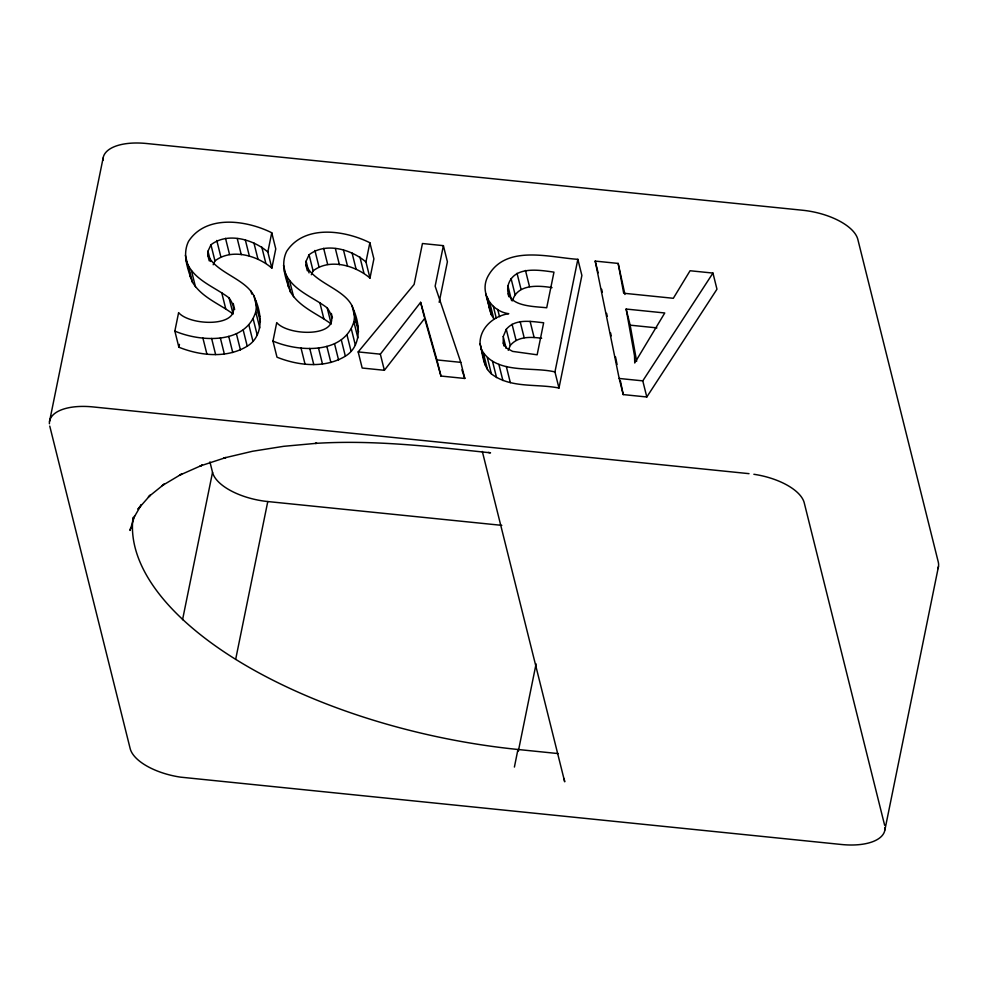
<?xml version="1.0" encoding="UTF-8"?>
<svg xmlns="http://www.w3.org/2000/svg" width="988" height="988" viewBox="0 0 988 988"><rect width="100%" height="100%" fill="white"/><g stroke="black" fill="none" stroke-linecap="round" stroke-linejoin="round"><path stroke-width="1.48" d="M209.234 260.857L207.764 254.99L207.986 251.199L210.95 244.789C227.549 231.958 253.089 239.257 267.834 251.989L271.848 268.119C257.102 255.386 231.563 248.074 214.964 260.906L213.198 264.759M307.354 270.836L305.897 264.969L306.119 261.178L309.071 254.768C325.67 241.937 351.209 249.248 365.955 261.981L369.981 278.097C355.235 265.364 329.696 258.066 313.097 270.885L311.319 274.738M480.02 343.589C479.785 327.781 493.938 315.827 508.771 313.69C491.234 311.455 479.229 292.275 488.023 276.183C505.646 244.061 549.649 257.498 577.856 259.325L581.883 275.454L558.973 388.049C536.855 383.529 510.438 388.605 491.382 373.884C482.799 366.301 482.749 353.963 480.02 343.589L483.675 358.249M186.226 260.807C192.993 279.839 214.248 286.606 229.068 297.907L233.094 314.023C219.324 303.687 201.552 297.437 192.339 282C187.782 269.218 182.051 254.571 188.51 241.405C206.134 214.26 246.555 220.188 271.749 232.76L275.763 248.877L271.848 268.119M284.359 270.786C291.114 289.83 312.381 296.585 327.201 307.886L331.215 324.002C317.457 313.678 299.673 307.416 290.46 291.979C285.915 279.209 280.172 264.549 286.644 251.384C304.267 224.251 344.689 230.167 369.87 242.739L373.896 258.868L369.981 278.097M229.068 297.907C250.149 327.596 191.289 327.238 178.606 312.64L174.851 331.091C200.317 341.996 245.58 344.775 255.744 311.838C261.647 280.567 218.039 277.467 207.764 254.99M174.851 331.091L178.865 347.22C200.206 355.754 226.734 358.656 247.235 346.195C263.129 336.463 262.141 315.543 255.694 300.377M327.201 307.886C348.282 337.575 289.422 337.229 276.726 322.631L272.972 341.082C298.45 351.987 343.713 354.754 353.877 321.816C359.78 290.546 316.172 287.446 305.897 264.969M272.972 341.082L276.998 357.199C298.339 365.733 324.867 368.635 345.355 356.186C361.262 346.442 360.262 325.521 353.828 310.356M514.402 767.059L517.947 749.484A349.246 159.636 11.5 0 1 133.022 517.502M49.524 421.481L103.11 158.068M178.865 347.22L179.446 344.38M182.558 619.698L212.531 472.363L209.925 461.89M267.834 251.989L271.749 232.76M235.65 659.416L267.773 501.546A50.376 23.02 11.5 0 1 212.531 472.363M365.955 261.981L369.87 242.739M443.39 245.654L435.14 286.162L460.791 362.349L464.805 378.466L440.957 376.045L424.655 318.445L384.369 370.29L362.188 368.03L358.175 351.913L414.12 284.433L422.444 243.517L443.39 245.654L447.403 261.771L439.166 302.291M558.973 388.049L554.947 371.933L577.856 259.325M518.354 751.102L536.089 663.887M884.89 829.932L938.477 566.519M130.762 527.629L130.021 530.47L134.578 515.909M503.213 336.612L506.276 329.313C515.477 318.247 531.174 321.495 543.659 322.767L537.151 354.803L512.636 351.395L506.424 347.998L503.275 343.071L503.213 336.612L506.14 348.332M508.252 350.308L510.302 345.442C517.91 336.118 530.865 336.846 541.659 338.279M507.943 285.964C513.081 265.599 538.46 269.959 553.972 272.132L546.71 307.774C533.051 306.231 504.646 306.823 507.943 285.964L511.599 300.611M512.488 300.846C517.169 283.84 538.262 285.409 552.033 287.644M132.651 519.762L141.395 504.621L137.937 509.191L150.398 495.05L148.361 496.952L164.391 484.009L162.23 485.602L181.718 474.005L179.495 475.253L202.281 465.138L200.07 466.027L225.956 457.518L223.819 458.049L252.57 451.257L283.68 446.317L316.802 443.291L315.333 443.39C373.909 439.697 432.361 446.687 490.517 452.825L488.393 452.418M646.807 396.991L642.78 380.862L712.953 273.071L690.069 270.749L673.322 298.29L623.687 293.238L618.167 263.426L595.196 261.091L619.192 378.466L623.218 394.583L646.807 396.991L716.967 289.2L712.953 273.071M424.284 316.975L420.629 302.328L380.343 354.161L384.369 370.29M626.133 309.046L664.763 312.974L634.741 362.979L634.506 355.742L626.133 309.046L630.159 325.163L636.643 361.312M630.159 325.163L656.897 327.88M358.175 351.913L380.343 354.161M420.629 302.328L436.931 359.928L460.791 362.349M554.947 371.933C531.779 366.289 494.568 374.909 481.02 348.715M619.192 378.466L642.78 380.862M749.015 473.66L92.934 406.92A50.376 23.02 11.5 0 0 49.4 423.753M267.773 501.546L501.818 525.357M517.947 749.484L558.208 753.585M485.627 293.72L491.184 314.53L493.79 318.791L489.776 302.661M356.001 321.656L357.841 326.472M258.337 312.875L259.721 316.493M461.902 369.845L464.805 378.466M884.655 825.313L804.244 502.855A50.376 23.02 11.5 0 0 753.869 474.277M618.167 263.426L624.947 294.461M595.196 261.091L598.123 272.824M525.48 270.465L529.506 286.582M530.111 321.396L534.125 337.513M517.033 273.293L521.059 289.422M511.08 278.554L515.106 294.671M520.145 321.557L524.159 337.674M508.091 293.794L508.82 296.721M512.056 324.249L516.082 340.366M506.276 329.313L510.302 345.442M497.693 309.368L499.52 316.703M503.275 343.071L504.004 345.998M493.333 306.354L496.248 318.074M506.325 366.523L510.339 382.652M487.38 297.363L488.48 301.76M487.158 298.413L491.184 314.53M498.866 364.399L502.892 380.528M492.555 361.472L496.569 377.601M487.368 357.755L491.382 373.884M483.465 353.445L487.492 369.561M482.329 451.467L564.704 781.804L564.037 778.458M436.931 359.928L440.957 376.045M359.916 257.041L363.93 273.157M352.061 252.99L356.088 269.119M343.503 250.075L347.517 266.192M351.975 305.527L358.533 331.857M353.877 321.816L357.891 337.945M335.364 248.531L339.39 264.648M351.37 329.127L355.384 345.244M347.06 335.191L351.086 351.32M323.656 248.334L327.67 264.463M341.342 340.057L345.355 356.186M331.326 313.431L332.425 317.827M314.9 250.458L318.926 266.575M334.537 343.775L338.563 359.904M309.071 254.768L313.097 270.885M319.828 302.612L323.854 318.729M306.119 261.178L309.046 272.91M326.855 346.38L330.881 362.497M318.469 347.912L322.496 364.029M309.738 348.431L313.764 364.56M289.546 280.567L293.572 296.696M286.446 275.862L290.46 291.979M283.494 265.266L287.15 279.913M301.019 348.023L305.045 364.14M261.783 247.049L265.809 263.178M253.941 243.011L257.967 259.128M245.37 240.096L249.396 256.213M253.854 295.548L260.412 321.878M251.026 291.114L251.755 294.054M255.744 311.838L259.77 327.954M237.244 238.54L241.257 254.669M253.237 319.149L257.263 335.265M248.939 325.213L252.965 341.329M225.523 238.355L229.549 254.472M243.209 330.078L247.235 346.195M233.205 303.452L234.638 309.516M216.78 240.467L220.793 256.596M236.416 333.796L240.43 349.913M210.95 244.789L214.964 260.906M221.707 292.621L225.721 308.75M207.986 251.199L210.543 261.462M228.734 336.402L232.748 352.518M220.349 337.933L224.362 354.05M211.617 338.452L215.631 354.581M191.425 270.589L195.439 286.718M188.313 265.871L192.339 282M185.361 255.275L189.017 269.934M202.898 338.044L206.924 354.161M49.758 426.1L130.157 748.558A50.376 23.02 11.5 0 0 180.545 777.148L841.48 844.493A50.376 23.02 11.5 0 0 885.013 827.66M601.68 289.249L602.297 292.263M606.607 313.332L607.212 316.345M610.596 332.894L611.214 335.895M615.524 356.964L617.068 364.486M620.452 381.047L623.218 394.583M484.034 359.718L485.034 364.844M287.508 281.382L288.373 286.915M189.597 272.787L190.252 276.924M489.208 304.699L489.653 309.837M102.987 160.34A50.376 23.02 11.5 0 1 146.52 143.507L802.602 210.246A50.376 23.02 11.5 0 1 857.843 239.442L938.242 561.9A50.376 23.02 11.5 0 1 937.884 568.705"/></g></svg>
